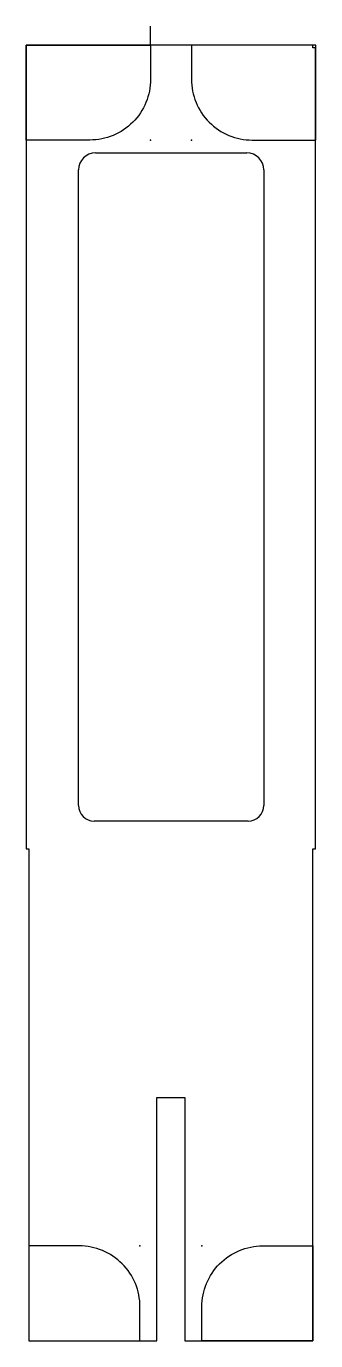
# Model space of a CAD drawing. Header units: millimetres. Extents: x -21.2 to 0.2, y -88.5 to 8.6.
import ezdxf

# ---------------------------------------------------------------- set-up
doc = ezdxf.new("R2010")
doc.units = ezdxf.units.MM
doc.layers.get('0').update_dxf_attribs({"linetype": 'CONTINUOUS'})

msp = doc.modelspace()

# ---------------------------------------------------------------- linework, layer by layer
for p, q in [((-12, 7.2), (-12, 8.6)), ((-21.2, 7.2), (-21.2, -52.145)), ((0, 7.2), (-21.2, 7.2)), ((0, 7), (0, 7.2)), ((0.2, 7), (0, 7)), ((0.2, -52.145), (0.2, 7)), ((-16.081, -0.754), (-4.885, -0.754)), ((-17.331, -48.935), (-17.331, -2.004)), ((-3.635, -2.004), (-3.635, -48.935)), ((-4.785, -50.085), (-16.181, -50.085)), ((-21.2, -52.145), (-21, -52.145)), ((-21, -52.145), (-21, -88.458)), ((0, -88.458), (0, -52.145)), ((0, -52.145), (0.2, -52.145)), ((-11.531, -88.458), (-11.531, -70.497)), ((-11.531, -70.497), (-9.469, -70.497)), ((-9.469, -70.497), (-9.469, -88.458)), ((-21, -88.458), (-11.531, -88.458)), ((-9.469, -88.458), (0, -88.458))]:
    msp.add_line(p, q)
for points in [[(-21.2, 7.2), (-12, 7.2), (-12, 4.7, -0.414214), (-16.5, 0.2), (-21.2, 0.2)], [(0.214, 7.2), (-8.986, 7.2), (-8.986, 4.7, 0.414214), (-4.486, 0.2), (0.214, 0.2)], [(-21, -88.458), (-12.788, -88.458), (-12.788, -85.958, 0.414214), (-17.288, -81.458), (-21, -81.458)], [(0, -88.458), (-8.212, -88.458), (-8.212, -85.958, -0.414214), (-3.712, -81.458), (0, -81.458)]]:
    msp.add_lwpolyline(points, format="xyb", close=True)
for centre, radius, start, end in [((-16.081, -2.004), 1.25, 90, 180), ((-4.885, -2.004), 1.25, 0, 90), ((-16.181, -48.935), 1.15, 180, 270), ((-4.785, -48.935), 1.15, -90, 0)]:
    msp.add_arc(centre, radius, start, end)
for p in [(-12, 0.2), (-8.986, 0.2), (-12.788, -81.458), (-8.212, -81.458)]:
    msp.add_point(p)

doc.saveas('drawing.dxf')
